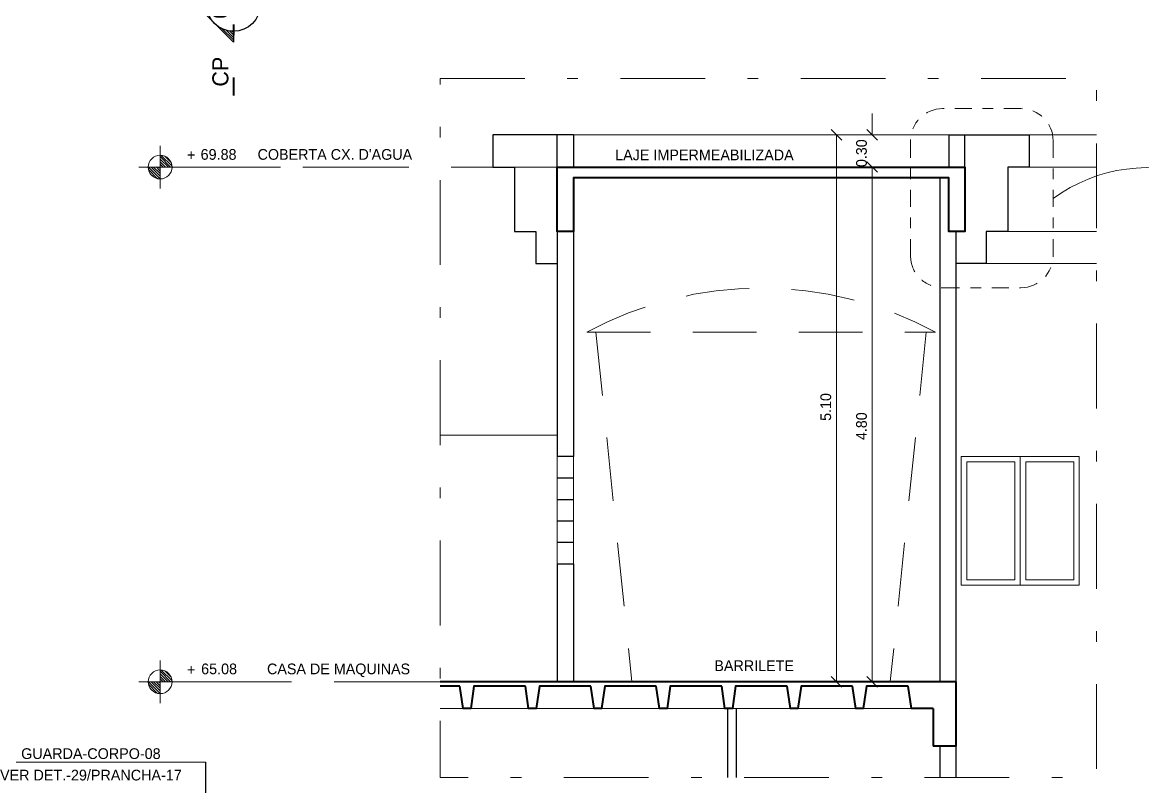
# Model space of a CAD drawing. Header units: metres. Extents: x 3.9 to 63.3, y 8 to 50.1.
# Drawn here: x 44.34 to 54.78, y 24.04 to 31.17 of the extents above; entities that cross this region are included whole.
import ezdxf
from ezdxf.enums import TextEntityAlignment as Align

# ---------------------------------------------------------------- set-up
doc = ezdxf.new("R2010")
doc.units = ezdxf.units.M
doc.header["$MEASUREMENT"] = 0
for name, pattern in [('DGN Style 2', [0.988287, 0.592972, -0.395315]), ('DGN Style 3', [1.383601, 0.988287, -0.395315]), ('DGN Style 4', [1.582247, 0.790629, -0.395315, 0.000988287, -0.395315])]:
    doc.linetypes.add(name, pattern=pattern)
doc.layers.get('Defpoints').update_dxf_attribs({"lineweight": 0})
for name, color, linetype, lineweight in [('$1$23B - Cotas Aux 2', 7, 'Continuous', 0), ('11 - Acabamentos', 7, 'Continuous', 0), ('20 - Equipamentos', 7, 'Continuous', 0), ('24 - Textos Gerais', 7, 'Continuous', 0), ('CORNIJAS_VAR NA PLANTA PTIPO 1', 7, 'Continuous', 0), ('Level 1', 7, 'Continuous', 0), ('Level 12', 7, 'Continuous', 0), ('Level 24-1', 7, 'Continuous', 0), ('Level 25-1', 7, 'Continuous', 0), ('Level 3', 7, 'Continuous', 0), ('Level 60-1', 7, 'Continuous', 0), ('Level 7', 7, 'Continuous', 0)]:
    doc.layers.add(name, color=color, linetype=linetype, lineweight=lineweight)
doc.styles.add('Style-CIVIL', font='CIVIL.shx')
doc.styles.add('Style-INTL_ENGINEERING', font='INTL_ENGINEERING.shx')
doc.dimstyles.get("Standard").update_dxf_attribs({"dimtxt": 0.18, "dimasz": 0.18, "dimexe": 0.18, "dimexo": 0.0625, "dimgap": 0.09, "dimtad": 0, "dimtih": 1, "dimtoh": 1, "dimdec": 4, "dimzin": 1, "dimdsep": 46, "dimtxsty": 'Standard', "dimcen": 0, "dimadec": 0, "dimazin": 0, "dimtfac": 1, "dimtdec": 4, "dimtofl": 0, "dimtmove": 0, "dimatfit": 3, "dimfxl": 0, "dimtolj": 1, "dimtzin": 1, "dimarcsym": 0})

# ---------------------------------------------------------------- blocks, each defined once
blk = doc.blocks.new('*U639')
at = {"layer": 'Level 25-1', "color": 7, "linetype": 'Continuous', "lineweight": 30}
for p, q in [((-0.5, 0.075), (-0.5, -0.075)), ((-0.3, 0.075), (-0.3, -0.075)), ((-0.1, 0.075), (-0.1, -0.075)), ((0.1, 0.075), (0.1, -0.075)), ((0.3, 0.075), (0.3, -0.075)), ((0.5, -0.075), (0.5, 0.075))]:
    blk.add_line(p, q, dxfattribs=at)
at = {"layer": 'Level 25-1', "color": 7, "linetype": 'Continuous', "lineweight": 13, "flags": 128}
blk.add_lwpolyline([(-0.5, 0.075), (0.5, 0.075), (0.5, -0.075), (-0.5, -0.075)], close=True, dxfattribs=at)
blk = doc.blocks.new('*U641')
at = {"layer": 'Level 24-1', "color": 7, "linetype": 'DGN Style 4', "lineweight": 13, "flags": 128}
for points in [[(1.824, 4.175), (-1.825, 4.175)], [(-3.324, 2.675), (-3.324, -2.675)], [(3.324, -2.695), (3.324, 2.675)], [(-1.824, -4.175), (1.825, -4.175)]]:
    blk.add_lwpolyline(points, dxfattribs=at)
at = {"layer": 'Level 24-1', "color": 7, "linetype": 'DGN Style 4', "lineweight": 13}
for centre, start, end in [((-1.825, 2.675), 90.0025, 180.0025), ((1.824, 2.675), 0.0025, 90.0025), ((-1.824, -2.675), 180.0025, 270.0025), ((1.825, -2.675), 270.0025, 0.0025)]:
    blk.add_arc(centre, 1.5, start, end, dxfattribs=at)
blk = doc.blocks.new('TerminatorOpen')
at = {"color": 0, "linetype": 'ByBlock', "lineweight": -2}
for q in [(-1, 0.5), (-1, 0), (-1, -0.5)]:
    blk.add_line((0, 0), q, dxfattribs=at)
blk = doc.blocks.new('*D644')
at = {"layer": 'Defpoints', "color": 2, "linetype": 'Continuous', "lineweight": 0}
for p, q in [((51.875, 30.166), (51.975, 30.067)), ((52.465, 30.116), (51.876, 30.116)), ((51.925, 30.116), (51.925, 25.016)), ((51.975, 24.967), (51.875, 25.066)), ((52.382, 25.016), (51.876, 25.016))]:
    blk.add_line(p, q, dxfattribs=at)
at = {"layer": 'Defpoints'}
for p in [(52.514, 30.116), (51.925, 27.566), (51.925, 25.016), (52.432, 25.016)]:
    blk.add_point(p, dxfattribs=at)
at = {"layer": 'Defpoints', "color": 2, "linetype": 'Continuous', "lineweight": 0, "style": 'Style-INTL_ENGINEERING'}
blk.add_text('5.10', height=0.0995, rotation=90, dxfattribs=at).set_placement((51.826, 27.449), align=Align.MIDDLE_LEFT)
blk = doc.blocks.new('_Oblique')
at = {"color": 0, "linetype": 'ByBlock', "lineweight": -2}
blk.add_line((0.5, 0.5), (-0.5, -0.5), dxfattribs=at)
blk = doc.blocks.new('*D646')
at = {"layer": 'Defpoints', "color": 2, "linetype": 'Continuous', "lineweight": 0}
for p, q in [((52.209, 29.866), (52.308, 29.767)), ((53.073, 29.816), (52.209, 29.816)), ((52.259, 29.816), (52.259, 25.016)), ((52.308, 24.967), (52.209, 25.066)), ((52.841, 25.016), (52.209, 25.016))]:
    blk.add_line(p, q, dxfattribs=at)
at = {"layer": 'Defpoints'}
for p in [(53.123, 29.816), (52.259, 27.416), (52.259, 25.016), (52.89, 25.016)]:
    blk.add_point(p, dxfattribs=at)
at = {"layer": 'Defpoints', "color": 2, "linetype": 'Continuous', "lineweight": 0, "style": 'Style-INTL_ENGINEERING'}
blk.add_text('4.80', height=0.0995, rotation=90, dxfattribs=at).set_placement((52.159, 27.27), align=Align.MIDDLE_LEFT)
blk = doc.blocks.new('*D645')
at = {"layer": 'Defpoints', "color": 2, "linetype": 'Continuous', "lineweight": 0}
for p, q in [((52.259, 30.316), (52.259, 30.116)), ((52.308, 30.067), (52.209, 30.166)), ((52.923, 30.116), (52.209, 30.116)), ((52.209, 29.866), (52.308, 29.767)), ((53.073, 29.816), (52.209, 29.816)), ((52.259, 29.617), (52.259, 29.816))]:
    blk.add_line(p, q, dxfattribs=at)
at = {"layer": 'Defpoints'}
for p in [(52.973, 30.116), (52.259, 29.966), (52.259, 29.816), (53.123, 29.816)]:
    blk.add_point(p, dxfattribs=at)
at = {"layer": 'Defpoints', "color": 2, "linetype": 'Continuous', "lineweight": 0, "style": 'Style-INTL_ENGINEERING'}
blk.add_text('0.30', height=0.0995, rotation=90, dxfattribs=at).set_placement((52.159, 29.816), align=Align.MIDDLE_LEFT)
blk = doc.blocks.new('*U647')
at = {"layer": '20 - Equipamentos', "color": 81, "linetype": 'DGN Style 2', "lineweight": 13}
for p, q in [((1.425, 1.625), (1.425, -1.625)), ((1.425, 1.54), (-1.835, 1.205)), ((-1.835, 1.205), (-1.835, -1.205)), ((1.425, -1.54), (-1.835, -1.205))]:
    blk.add_line(p, q, dxfattribs=at)
at = {"layer": '20 - Equipamentos', "color": 81, "linetype": 'DGN Style 2', "lineweight": 13, "extrusion": (0, 0, -1)}
blk.add_arc((1.59, 0), 3.425, 151.6788, 208.3212, dxfattribs=at)
blk = doc.blocks.new('*U650')
at = {"layer": 'Level 12', "color": 131, "linetype": 'Continuous', "lineweight": 0}
for p, q in [((1.261, -0.268), (-1.261, 0.528)), ((0.881, -0.149), (1.001, 0.23)), ((0.931, 0.013), (1.042, -0.2)), ((0.947, 0.058), (1.086, -0.213)), ((0.991, 0.045), (1.1, -0.17)), ((0.66, -0.165), (0.738, -0.317)), ((0.664, -0.102), (0.797, -0.351)), ((0.697, -0.09), (0.823, -0.334)), ((0.74, -0.105), (0.837, -0.288)), ((0.881, -0.149), (0.761, -0.528)), ((0.786, -0.119), (0.851, -0.244)), ((0.83, -0.133), (0.864, -0.199)), ((0.876, -0.147), (0.878, -0.155)), ((0.89, -0.122), (0.908, -0.158)), ((0.904, -0.076), (0.952, -0.172)), ((0.918, -0.034), (0.997, -0.186)), ((1.059, -0.018), (1.089, -0.078))]:
    blk.add_line(p, q, dxfattribs=at)
at = {"layer": 'Level 12', "color": 131, "linetype": 'Continuous', "lineweight": 0, "flags": 128}
for points in [[(0.948, 0.062, -0.414214), (1.092, -0.215), (1.091, -0.215), (0.881, -0.149), (0.948, 0.063)], [(0.815, -0.359, -0.414214), (0.671, -0.082), (0.67, -0.083), (0.881, -0.149), (0.815, -0.359)]]:
    blk.add_lwpolyline(points, format="xyb", close=True, dxfattribs=at)
at = {"layer": 'Level 12', "color": 131, "linetype": 'Continuous', "lineweight": 0}
blk.add_circle((0.881, -0.148), 0.221, dxfattribs=at)
at = {"layer": 'Level 12', "color": 2, "linetype": 'Continuous', "lineweight": 13, "style": 'Style-CIVIL'}
blk.add_text('+', height=0.2, rotation=162.4864, dxfattribs=at).set_placement((0.368, -0.12))
blk = doc.blocks.new('*U651')
at = {"layer": 'Level 12', "color": 131, "linetype": 'Continuous', "lineweight": 0}
for p, q in [((1.261, -0.268), (-1.261, 0.528)), ((0.881, -0.149), (1.001, 0.23)), ((0.931, 0.013), (1.042, -0.2)), ((0.947, 0.058), (1.086, -0.213)), ((0.991, 0.045), (1.1, -0.17)), ((0.66, -0.165), (0.738, -0.317)), ((0.664, -0.102), (0.797, -0.351)), ((0.697, -0.09), (0.823, -0.334)), ((0.74, -0.105), (0.837, -0.288)), ((0.881, -0.149), (0.761, -0.528)), ((0.786, -0.119), (0.851, -0.244)), ((0.83, -0.133), (0.864, -0.199)), ((0.875, -0.147), (0.878, -0.155)), ((0.89, -0.122), (0.908, -0.158)), ((0.904, -0.076), (0.952, -0.172)), ((0.918, -0.034), (0.997, -0.186)), ((1.059, -0.018), (1.089, -0.078))]:
    blk.add_line(p, q, dxfattribs=at)
at = {"layer": 'Level 12', "color": 131, "linetype": 'Continuous', "lineweight": 0, "flags": 128}
for points in [[(0.948, 0.062, -0.414214), (1.092, -0.215), (1.091, -0.215), (0.881, -0.149), (0.948, 0.063)], [(0.815, -0.359, -0.414214), (0.671, -0.082), (0.67, -0.083), (0.881, -0.149), (0.815, -0.359)]]:
    blk.add_lwpolyline(points, format="xyb", close=True, dxfattribs=at)
at = {"layer": 'Level 12', "color": 131, "linetype": 'Continuous', "lineweight": 0}
blk.add_circle((0.881, -0.148), 0.221, dxfattribs=at)
at = {"layer": 'Level 12', "color": 2, "linetype": 'Continuous', "lineweight": 13, "style": 'Style-CIVIL'}
blk.add_text('+', height=0.2, rotation=162.4864, dxfattribs=at).set_placement((0.367, -0.12))
blk = doc.blocks.new('*U656')
at = {"layer": 'Level 3', "color": 2, "linetype": 'DGN Style 4', "lineweight": 40}
for p, q in [((0.046, 2.553), (0.044, 1.786)), ((-0.232, 2.491), (0.124, 2.491)), ((0.038, 0.811), (0.041, 0.187)), ((0.044, -0.704), (0.046, -2.553))]:
    blk.add_line(p, q, dxfattribs=at)
at = {"layer": 'Level 3', "color": 2, "linetype": 'Continuous', "lineweight": 30}
for p, q in [((-0.308, -1.702), (0.046, -1.35)), ((0.046, -1.35), (0.045, -1.453)), ((0.045, -2.056), (-0.308, -1.702)), ((0.045, -1.953), (0.045, -2.056))]:
    blk.add_line(p, q, dxfattribs=at)
at = {"layer": 'Level 3', "color": 2, "linetype": 'Continuous', "lineweight": 13}
for p, q in [((0.045, -1.351), (0.045, -1.35)), ((-0.047, -1.471), (-0.062, -1.456)), ((-0.03, -1.465), (-0.05, -1.445)), ((-0.011, -1.46), (-0.038, -1.433)), ((0.008, -1.456), (-0.026, -1.421)), ((0.03, -1.453), (-0.014, -1.409)), ((0.045, -1.445), (-0.003, -1.398)), ((0.046, -1.421), (0.009, -1.386)), ((0.046, -1.398), (0.021, -1.374)), ((0.045, -1.375), (0.033, -1.362)), ((-0.164, -1.566), (-0.168, -1.562)), ((-0.154, -1.552), (-0.155, -1.55)), ((-0.12, -1.516), (-0.12, -1.515)), ((-0.108, -1.505), (-0.108, -1.504)), ((-0.093, -1.495), (-0.097, -1.492)), ((-0.078, -1.486), (-0.085, -1.48)), ((-0.064, -1.478), (-0.073, -1.467)), ((-0.202, -1.74), (-0.274, -1.669)), ((-0.204, -1.714), (-0.262, -1.657)), ((-0.204, -1.691), (-0.25, -1.645)), ((-0.202, -1.669), (-0.238, -1.634)), ((-0.198, -1.649), (-0.226, -1.621)), ((-0.194, -1.63), (-0.215, -1.609)), ((-0.187, -1.613), (-0.202, -1.598)), ((-0.18, -1.596), (-0.191, -1.586)), ((-0.173, -1.58), (-0.179, -1.574)), ((-0.182, -1.807), (-0.298, -1.692)), ((-0.195, -1.769), (-0.285, -1.679)), ((0.046, -2.034), (-0.059, -1.93)), ((0.046, -2.011), (-0.022, -1.944)), ((0.045, -1.987), (0.008, -1.95)), ((0.045, -1.964), (0.034, -1.953))]:
    blk.add_line(p, q, dxfattribs=at)
at = {"layer": 'Level 3', "color": 2, "linetype": 'Continuous', "lineweight": 30}
blk.add_circle((0.045, -1.704), 0.25, dxfattribs=at)
at = {"layer": 'Level 3', "color": 2, "linetype": 'Continuous', "lineweight": 13}
blk.add_arc((0.045, -1.704), 0.25, 90.0007, 270.0007, dxfattribs=at)
for p in [(-0.144, -1.539), (-0.132, -1.527)]:
    blk.add_point(p, dxfattribs=at)
at = {"layer": 'Level 3', "color": 2, "linetype": 'Continuous', "lineweight": 30, "style": 'Style-INTL_ENGINEERING'}
blk.add_text('02', height=0.15, rotation=90.0007, dxfattribs=at).set_placement((-0.005, -1.836))
at = {"layer": 'Level 3', "color": 2, "linetype": 'Continuous', "lineweight": 13, "style": 'Style-INTL_ENGINEERING', "width": 0.714283}
blk.add_text('08', height=0.14, rotation=90.0007, dxfattribs=at).set_placement((0.168, -1.598), align=Align.MIDDLE_RIGHT)
at = {"layer": 'Level 3', "color": 2, "linetype": 'Continuous', "lineweight": 30, "style": 'Style-INTL_ENGINEERING'}
blk.add_attdef('*U659_388876', (-0.002, -2.47), '', height=0.15, rotation=90.0007, dxfattribs=at)

msp = doc.modelspace()

# ---------------------------------------------------------------- linework, layer by layer
at = {"layer": '$1$23B - Cotas Aux 2', "color": 7, "linetype": 'Continuous', "lineweight": 13}
msp.add_line((48.23, 27.316), (49.323, 27.316), dxfattribs=at)
at = {"layer": '11 - Acabamentos', "color": 30, "linetype": 'Continuous', "lineweight": 13, "flags": 128}
for points in [[(54.349, 30.116), (53.723, 30.116), (53.723, 29.816), (54.349, 29.816)], [(54.349, 29.816), (53.523, 29.816), (53.523, 29.216), (54.349, 29.216)], [(54.349, 29.216), (53.323, 29.216), (53.323, 28.916), (54.349, 28.916)]]:
    msp.add_lwpolyline(points, dxfattribs=at)
at = {"layer": '24 - Textos Gerais', "color": 2, "linetype": 'Continuous', "lineweight": 0, "extrusion": (0, 0, -1)}
msp.add_arc((-54.827, 28.317), 1.494, 53.8681, 167.8316, dxfattribs=at)
at = {"layer": 'CORNIJAS_VAR NA PLANTA PTIPO 1', "color": 7, "linetype": 'Continuous', "lineweight": 30}
for p, q in [((50.91, 24.766), (50.91, 24.124)), ((50.99, 24.766), (50.99, 24.124))]:
    msp.add_line(p, q, dxfattribs=at)
at = {"layer": 'Defpoints', "color": 91, "linetype": 'DGN Style 3', "lineweight": 0}
for p, q in [((49.323, 29.816), (46.743, 29.816)), ((48.23, 25.016), (46.743, 25.016))]:
    msp.add_line(p, q, dxfattribs=at)
at = {"layer": 'Defpoints', "color": 1, "linetype": 'Continuous', "lineweight": 40}
for p, q in [((53.04, 25.016), (48.23, 25.016)), ((53.04, 25.016), (53.04, 24.416)), ((52.826, 24.766), (52.826, 24.416)), ((53.04, 24.416), (52.826, 24.416))]:
    msp.add_line(p, q, dxfattribs=at)
at = {"layer": 'Defpoints', "color": 1, "linetype": 'Continuous', "lineweight": 0}
msp.add_line((52.624, 24.766), (48.23, 24.766), dxfattribs=at)
at = {"layer": 'Defpoints', "color": 1, "linetype": 'Continuous', "lineweight": 40, "flags": 128}
msp.add_lwpolyline([(49.323, 29.816), (53.123, 29.816), (53.123, 29.216), (52.973, 29.216), (52.973, 29.716), (49.473, 29.716), (49.473, 29.216), (49.323, 29.216)], close=True, dxfattribs=at)
for points in [[(48.416, 24.976), (48.23, 24.976)], [(49.026, 24.976), (48.546, 24.976), (48.516, 24.766), (48.446, 24.766), (48.416, 24.976)], [(49.636, 24.976), (49.156, 24.976), (49.126, 24.766), (49.056, 24.766), (49.026, 24.976)], [(50.246, 24.976), (49.766, 24.976), (49.736, 24.766), (49.666, 24.766), (49.636, 24.976)], [(50.856, 24.976), (50.376, 24.976), (50.346, 24.766), (50.276, 24.766), (50.246, 24.976)], [(51.466, 24.976), (50.986, 24.976), (50.956, 24.766), (50.886, 24.766), (50.856, 24.976)], [(52.076, 24.976), (51.596, 24.976), (51.566, 24.766), (51.496, 24.766), (51.466, 24.976)], [(52.594, 24.976), (52.206, 24.976), (52.176, 24.766), (52.106, 24.766), (52.076, 24.976)], [(52.826, 24.766), (52.624, 24.766), (52.594, 24.976)]]:
    msp.add_lwpolyline(points, dxfattribs=at)
at = {"layer": 'Level 1', "color": 2, "linetype": 'Continuous', "lineweight": 0}
for p, q in [((46.693, 29.816), (45.952, 29.816)), ((46.693, 25.016), (46.043, 25.016))]:
    msp.add_line(p, q, dxfattribs=at)
at = {"layer": 'Level 12', "color": 2, "linetype": 'Continuous', "lineweight": 13}
msp.add_line((46.046, 24.267), (43.998, 24.267), dxfattribs=at)
at = {"layer": 'Level 24-1', "color": 7, "linetype": 'DGN Style 4', "lineweight": 13, "flags": 128}
msp.add_lwpolyline([(48.23, 30.643), (54.349, 30.643), (54.349, 24.124), (48.23, 24.124)], close=True, dxfattribs=at)
at = {"layer": 'Level 60-1', "color": 7, "linetype": 'Continuous', "lineweight": 0, "flags": 128}
for points in [[(53.09, 27.117), (53.64, 27.117), (53.64, 25.917), (53.09, 25.917)], [(53.59, 25.967), (53.14, 25.967), (53.14, 27.067), (53.59, 27.067)], [(53.64, 27.117), (54.19, 27.117), (54.19, 25.917), (53.64, 25.917)], [(54.14, 25.967), (53.69, 25.967), (53.69, 27.067), (54.14, 27.067)]]:
    msp.add_lwpolyline(points, close=True, dxfattribs=at)
at = {"layer": 'Level 7', "color": 7, "linetype": 'Continuous', "lineweight": 30}
for p, q in [((49.323, 29.816), (49.323, 30.116)), ((49.473, 30.116), (49.473, 29.816)), ((52.973, 30.116), (52.973, 29.816)), ((53.123, 29.816), (53.123, 30.116)), ((52.89, 29.716), (52.89, 25.016)), ((49.323, 29.216), (49.323, 27.116)), ((49.473, 29.216), (49.473, 27.116)), ((53.04, 29.216), (53.04, 25.016)), ((49.323, 26.116), (49.323, 25.016)), ((49.473, 26.116), (49.473, 25.016)), ((52.89, 24.416), (52.89, 24.124)), ((53.04, 24.416), (53.04, 24.124))]:
    msp.add_line(p, q, dxfattribs=at)
at = {"layer": 'Level 7', "color": 7, "linetype": 'Continuous', "lineweight": 13}
msp.add_line((52.973, 30.116), (49.473, 30.116), dxfattribs=at)
at = {"layer": 'Level 7', "color": 7, "linetype": 'Continuous', "lineweight": 30, "flags": 128}
for points in [[(49.473, 30.116), (48.723, 30.116), (48.723, 29.816), (48.923, 29.816), (48.923, 29.216), (49.123, 29.216), (49.123, 28.916), (49.323, 28.916)], [(52.973, 30.116), (53.723, 30.116), (53.723, 29.816), (53.523, 29.816), (53.523, 29.216), (53.323, 29.216), (53.323, 28.916), (53.04, 28.916)]]:
    msp.add_lwpolyline(points, dxfattribs=at)

# ---------------------------------------------------------------- block references
at = {"layer": '20 - Equipamentos', "color": 81, "linetype": 'DGN Style 2', "lineweight": 13, "rotation": 90}
msp.add_blockref('*U647', (51.223, 26.852), dxfattribs=at)
at = {"layer": 'Level 12', "color": 131, "linetype": 'Continuous', "lineweight": 0, "xscale": 0.4999963198448353, "yscale": 0.4999963198448353, "zscale": 0.4999963198448353, "rotation": 197.5135703570645}
for name, p in [('*U651', (46.063, 29.878)), ('*U650', (46.063, 25.078))]:
    msp.add_blockref(name, p, dxfattribs=at)
at = {"layer": 'Level 24-1', "color": 7, "linetype": 'DGN Style 4', "lineweight": 13, "xscale": 0.2000018626483134, "yscale": 0.2000018626483134, "zscale": 0.2000018626483134}
msp.add_blockref('*U641', (53.281, 29.526), dxfattribs=at)
at = {"layer": 'Level 25-1', "color": 7, "linetype": 'Continuous', "lineweight": 30, "rotation": 90}
msp.add_blockref('*U639', (49.398, 26.617), dxfattribs=at)
at = {"layer": 'Level 3', "color": 2, "linetype": 'Continuous', "lineweight": 30}
msp.add_blockref('*U656', (46.259, 33.036), dxfattribs=at).add_auto_attribs({'*U659_388876': 'CP'})

# ---------------------------------------------------------------- texts
at = {"layer": 'Level 1', "color": 2, "linetype": 'Continuous', "lineweight": 0, "style": 'Style-CIVIL'}
for s, p in [('69.88', (45.998, 29.934)), ('65.08', (46.003, 25.136))]:
    msp.add_text(s, height=0.1, rotation=360, dxfattribs=at).set_placement(p, align=Align.MIDDLE_LEFT)
at = {"layer": 'Level 12', "color": 2, "linetype": 'Continuous', "lineweight": 13, "style": 'Style-CIVIL'}
for s, p in [("COBERTA CX. D'AGUA", (46.529, 29.934)), ('CASA DE MAQUINAS', (46.617, 25.136))]:
    msp.add_text(s, height=0.09975, rotation=360, dxfattribs=at).set_placement(p, align=Align.MIDDLE_LEFT)
at = {"layer": 'Level 12', "color": 2, "linetype": 'Continuous', "lineweight": 13, "style": 'Style-INTL_ENGINEERING'}
for s, p in [('LAJE IMPERMEABILIZADA', (50.695, 29.929)), ('BARRILETE', (51.159, 25.166))]:
    msp.add_text(s, height=0.1, dxfattribs=at).set_placement(p, align=Align.MIDDLE_CENTER)
at = {"layer": 'Level 12', "color": 2, "linetype": 'Continuous', "lineweight": 13, "insert": (44.975, 24.245), "char_height": 0.1, "attachment_point": 5, "line_spacing_factor": 1.200006, "style": 'Style-INTL_ENGINEERING'}
msp.add_mtext('GUARDA-CORPO-08\\PVER DET.-29/PRANCHA-17\\P', dxfattribs=at)

# ---------------------------------------------------------------- dimensions: what is measured, and where the dimension line sits
at = {"layer": 'Defpoints', "color": 2, "linetype": 'Continuous', "lineweight": 0}
for base, p1, p2, picture, middle in [((52.259, 29.816), (52.973, 30.116), (53.123, 29.816), '*D645', (52.259, 29.966)), ((51.925, 25.016), (52.514, 30.116), (52.432, 25.016), '*D644', (51.925, 27.566)), ((52.259, 25.016), (53.123, 29.816), (52.89, 25.016), '*D646', (52.259, 27.416))]:
    dim = msp.add_linear_dim(base=base, p1=p1, p2=p2, angle=270, dimstyle='Standard', override={"dimtxt": 0.0995, "dimasz": 0.0995, "dimexe": 0.0495, "dimexo": 0.0495, "dimgap": 0.0495, "dimtad": 1, "dimtih": 0, "dimtoh": 0, "dimdec": 2, "dimzin": 3, "dimtxsty": 'Style-INTL_ENGINEERING', "dimblk": 'Oblique', "dimclre": 2, "dimtdec": 2, "dimatfit": 1, "dimtolj": 0, "dimtzin": 3, "dimlwe": 0}, dxfattribs=at)
    dim.commit()
    dim.dimension.update_dxf_attribs({"geometry": picture, "text_midpoint": middle})

# ---------------------------------------------------------------- leaders
at = {"layer": 'Level 12', "color": 2, "linetype": 'Continuous', "lineweight": 13}
msp.add_leader([(46.046, 22.652), (46.046, 24.267)], dimstyle='Standard', override={"dimtxt": 0.0995, "dimasz": 0.0995, "dimgap": 0, "dimtad": 1, "dimtxsty": 'Style-INTL_ENGINEERING', "dimldrblk": 'TerminatorOpen'}, dxfattribs=at)

doc.saveas('drawing.dxf')
